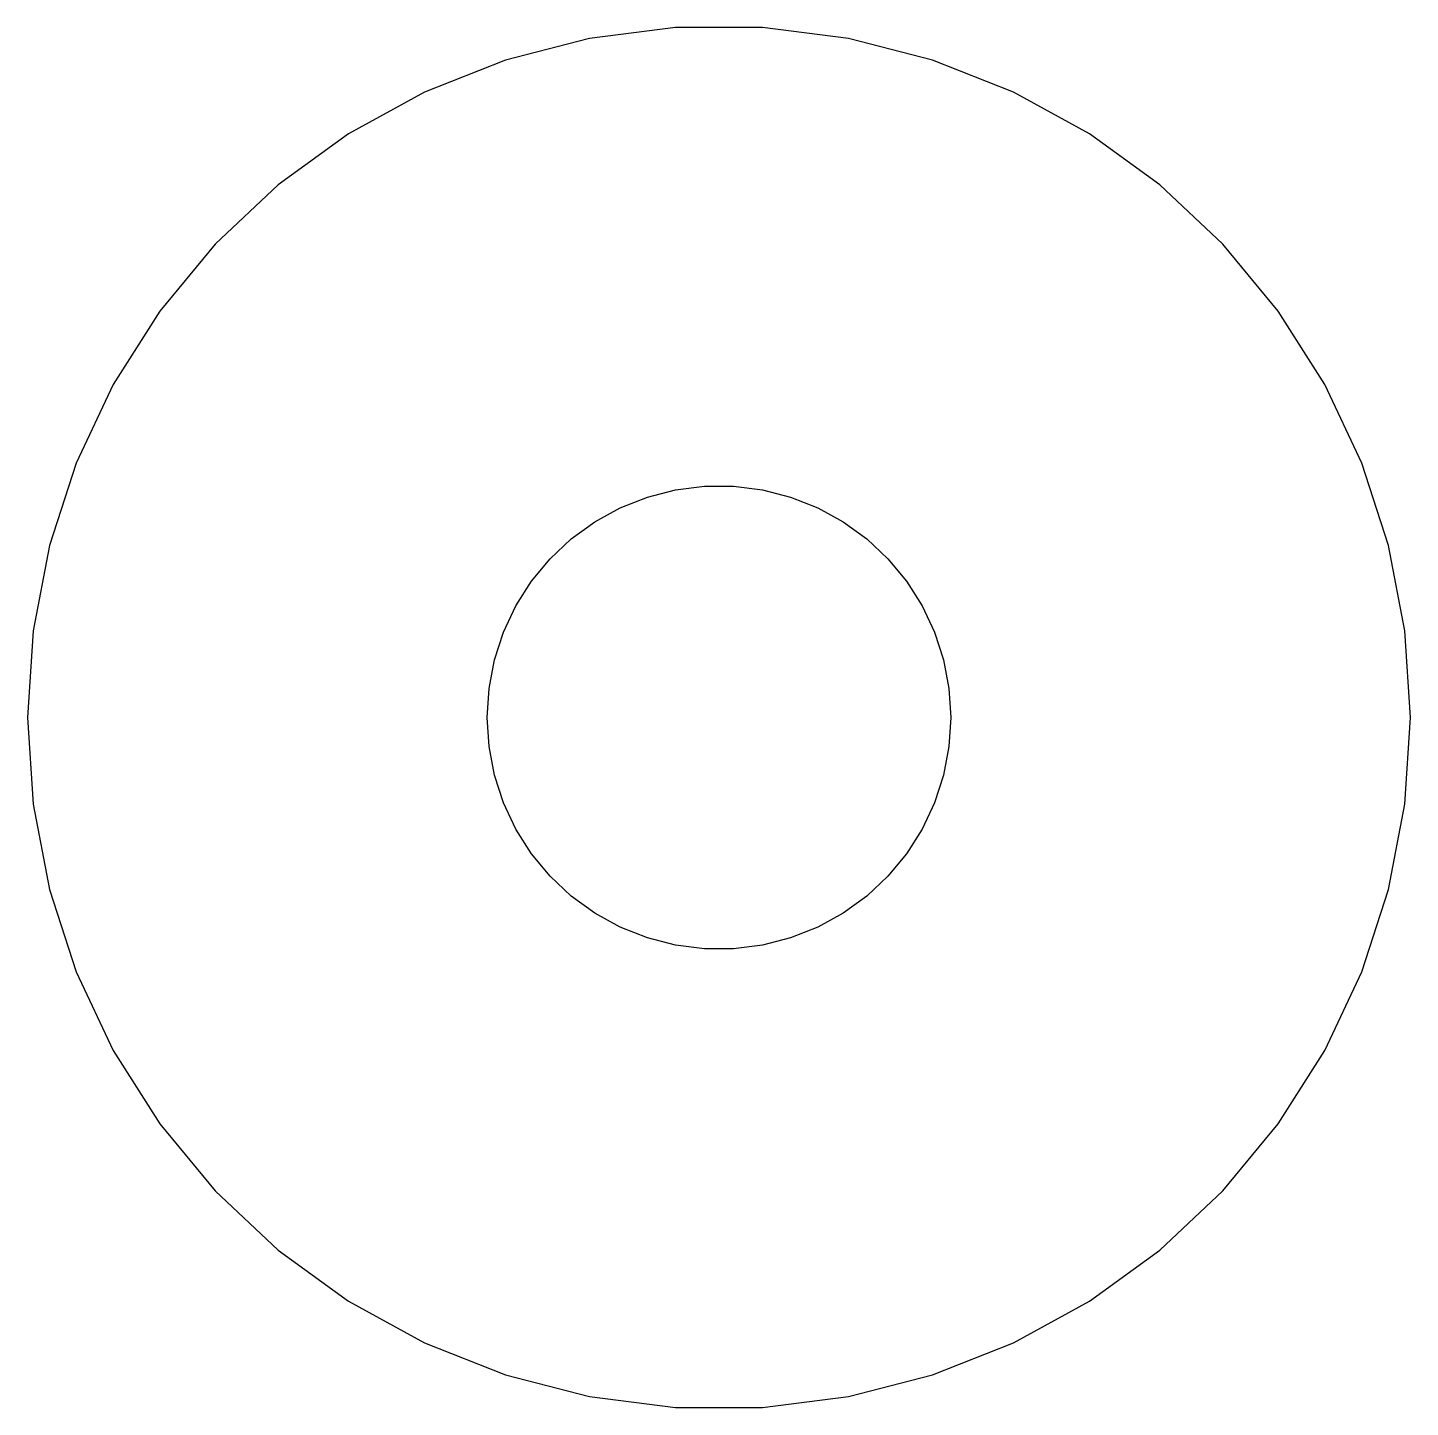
# Model space of a CAD drawing. Header units: metres. Extents: x -7 to 7, y -7 to 117.
# Drawn here: x -7 to 7, y -6.99 to 6.99 of the extents above.
import ezdxf

# ---------------------------------------------------------------- set-up
doc = ezdxf.new("R2010")
doc.units = ezdxf.units.M

msp = doc.modelspace()

# ---------------------------------------------------------------- linework, layer by layer
for p, q in [((-1.31166, 6.87601), (-2.16312, 6.65739)), ((-0.439529, 6.98618), (-1.31166, 6.87601)), ((0.439529, 6.98618), (-0.439529, 6.98618)), ((1.31166, 6.87601), (0.439529, 6.98618)), ((2.16312, 6.65739), (1.31166, 6.87601)), ((-2.16312, 6.65739), (-2.98045, 6.33379)), ((2.98045, 6.33379), (2.16312, 6.65739)), ((-2.98045, 6.33379), (-3.75078, 5.91029)), ((3.75078, 5.91029), (2.98045, 6.33379)), ((-3.75078, 5.91029), (-4.46196, 5.39359)), ((4.46196, 5.39359), (3.75078, 5.91029)), ((-4.46196, 5.39359), (-5.10277, 4.79182)), ((5.10277, 4.79182), (4.46196, 5.39359)), ((-5.10277, 4.79182), (-5.66312, 4.11449)), ((5.66312, 4.11449), (5.10277, 4.79182)), ((-5.66312, 4.11449), (-6.13414, 3.37227)), ((6.13414, 3.37227), (5.66312, 4.11449)), ((-6.13414, 3.37227), (-6.50842, 2.57686)), ((6.50842, 2.57686), (6.13414, 3.37227)), ((-6.50842, 2.57686), (-6.78008, 1.74081)), ((6.78008, 1.74081), (6.50842, 2.57686)), ((-0.725266, 2.23218), (-0.439789, 2.30548)), ((-0.439789, 2.30548), (-0.147369, 2.34242)), ((-0.147369, 2.34242), (0.147369, 2.34242)), ((0.147369, 2.34242), (0.439789, 2.30548)), ((0.439789, 2.30548), (0.725266, 2.23218)), ((-1.25761, 1.98167), (-0.999313, 2.12367)), ((-0.999313, 2.12367), (-0.725266, 2.23218)), ((0.725266, 2.23218), (0.999313, 2.12367)), ((0.999313, 2.12367), (1.25761, 1.98167)), ((-1.49606, 1.80843), (-1.25761, 1.98167)), ((1.25761, 1.98167), (1.49606, 1.80843)), ((-6.78008, 1.74081), (-6.94479, 0.877319)), ((-1.71092, 1.60666), (-1.49606, 1.80843)), ((1.49606, 1.80843), (1.71092, 1.60666)), ((6.94479, 0.877319), (6.78008, 1.74081)), ((-1.8988, 1.37956), (-1.71092, 1.60666)), ((1.71092, 1.60666), (1.8988, 1.37956)), ((-2.05673, 1.13069), (-1.8988, 1.37956)), ((1.8988, 1.37956), (2.05673, 1.13069)), ((-2.18224, 0.863998), (-2.05673, 1.13069)), ((2.05673, 1.13069), (2.18224, 0.863998)), ((-6.94479, 0.877319), (-7, 0)), ((-2.27332, 0.583679), (-2.18224, 0.863998)), ((2.18224, 0.863998), (2.27332, 0.583679)), ((7, 0), (6.94479, 0.877319)), ((-2.32854, 0.294159), (-2.27332, 0.583679)), ((2.27332, 0.583679), (2.32854, 0.294159)), ((-2.34705, 0), (-2.32854, 0.294159)), ((2.32854, 0.294159), (2.34705, 0)), ((-7, 0), (-6.94479, -0.877319)), ((-2.32854, -0.294159), (-2.34705, 0)), ((2.34705, 0), (2.32854, -0.294159)), ((6.94479, -0.877319), (7, 0)), ((-2.27332, -0.583679), (-2.32854, -0.294159)), ((2.32854, -0.294159), (2.27332, -0.583679)), ((-2.18224, -0.863998), (-2.27332, -0.583679)), ((2.27332, -0.583679), (2.18224, -0.863998)), ((-6.94479, -0.877319), (-6.78008, -1.74081)), ((-2.05673, -1.13069), (-2.18224, -0.863998)), ((2.18224, -0.863998), (2.05673, -1.13069)), ((6.78008, -1.74081), (6.94479, -0.877319)), ((-1.8988, -1.37956), (-2.05673, -1.13069)), ((2.05673, -1.13069), (1.8988, -1.37956)), ((-1.71092, -1.60666), (-1.8988, -1.37956)), ((1.8988, -1.37956), (1.71092, -1.60666)), ((-1.49606, -1.80843), (-1.71092, -1.60666)), ((1.71092, -1.60666), (1.49606, -1.80843)), ((-6.78008, -1.74081), (-6.50842, -2.57686)), ((-1.25761, -1.98167), (-1.49606, -1.80843)), ((1.49606, -1.80843), (1.25761, -1.98167)), ((6.50842, -2.57686), (6.78008, -1.74081)), ((-0.999313, -2.12367), (-1.25761, -1.98167)), ((1.25761, -1.98167), (0.999313, -2.12367)), ((-0.725266, -2.23218), (-0.999313, -2.12367)), ((-0.439789, -2.30548), (-0.725266, -2.23218)), ((0.725266, -2.23218), (0.439789, -2.30548)), ((0.999313, -2.12367), (0.725266, -2.23218)), ((-0.147369, -2.34242), (-0.439789, -2.30548)), ((0.147369, -2.34242), (-0.147369, -2.34242)), ((0.439789, -2.30548), (0.147369, -2.34242)), ((-6.50842, -2.57686), (-6.13414, -3.37227)), ((6.13414, -3.37227), (6.50842, -2.57686)), ((-6.13414, -3.37227), (-5.66312, -4.11449)), ((5.66312, -4.11449), (6.13414, -3.37227)), ((-5.66312, -4.11449), (-5.10277, -4.79182)), ((5.10277, -4.79182), (5.66312, -4.11449)), ((-5.10277, -4.79182), (-4.46196, -5.39359)), ((4.46196, -5.39359), (5.10277, -4.79182)), ((-4.46196, -5.39359), (-3.75078, -5.91029)), ((3.75078, -5.91029), (4.46196, -5.39359)), ((-3.75078, -5.91029), (-2.98045, -6.33379)), ((2.98045, -6.33379), (3.75078, -5.91029)), ((-2.98045, -6.33379), (-2.16312, -6.65739)), ((2.16312, -6.65739), (2.98045, -6.33379)), ((-2.16312, -6.65739), (-1.31166, -6.87601)), ((1.31166, -6.87601), (2.16312, -6.65739)), ((-1.31166, -6.87601), (-0.439529, -6.98618)), ((-0.439529, -6.98618), (0.439529, -6.98618)), ((0.439529, -6.98618), (1.31166, -6.87601))]:
    msp.add_line(p, q)

doc.saveas('drawing.dxf')
